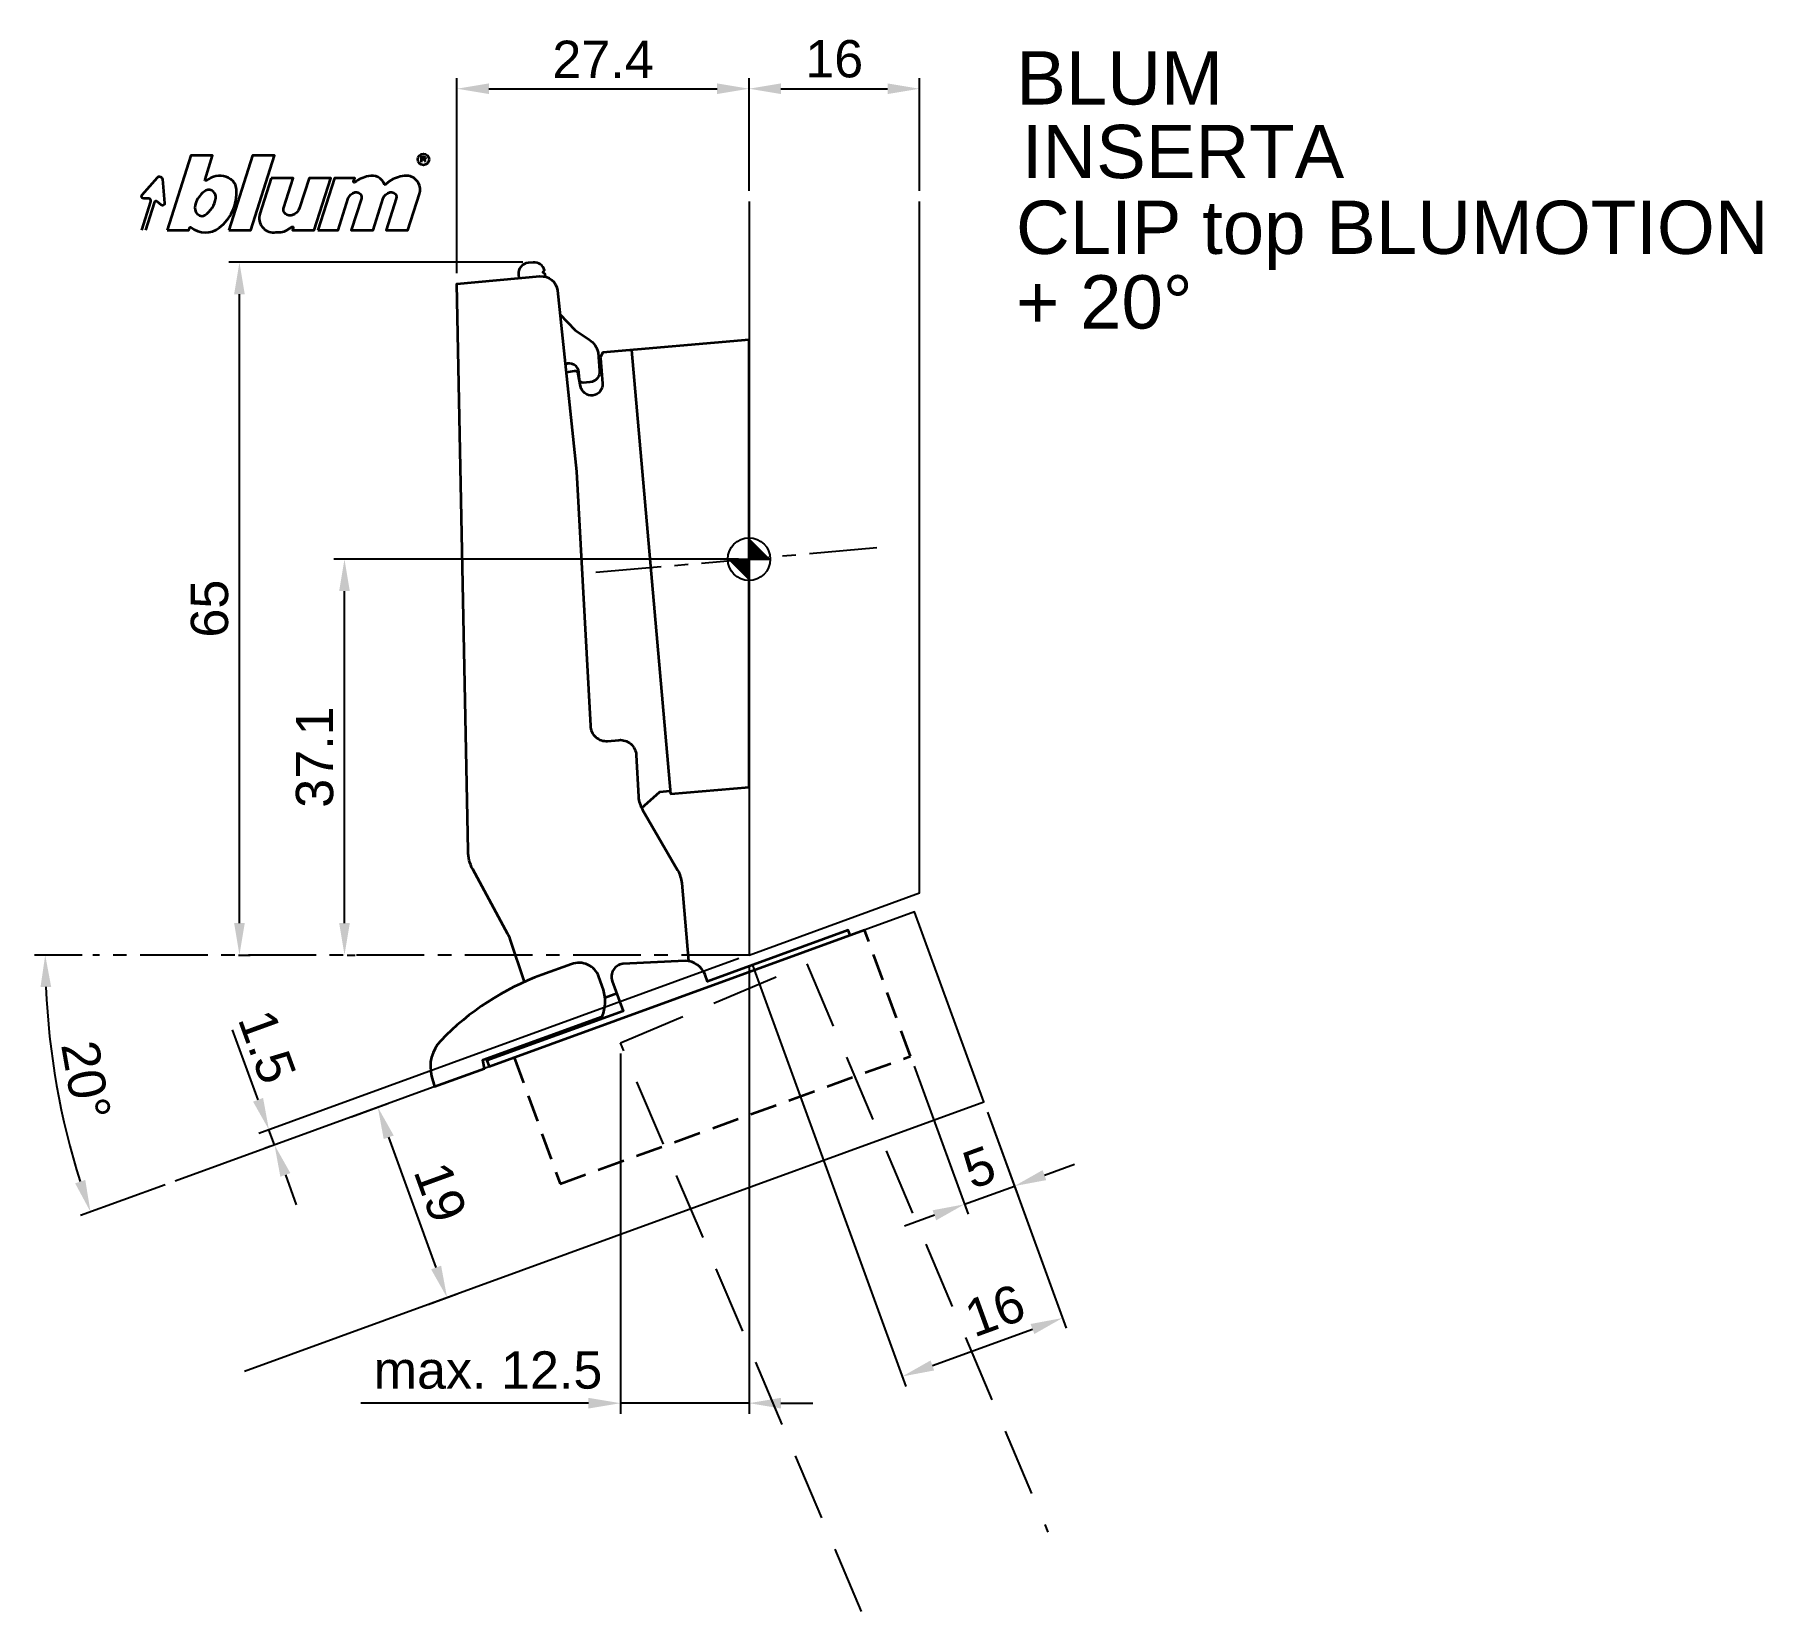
# Model space of a CAD drawing. Extents: x -67 to 95, y -99 to 49.
import ezdxf

# ---------------------------------------------------------------- set-up
doc = ezdxf.new("R2010")
doc.units = 0
doc.header["$PDMODE"] = 35
doc.header["$PDSIZE"] = 5
doc.linetypes.add('MITTE', pattern=[50.8, 31.75, -6.35, 6.35, -6.35])
doc.linetypes.add('STRICHLINIE', pattern=[19.05, 12.7, -6.35])
doc.layers.get('Defpoints').update_dxf_attribs({"linetype": 'CONTINUOUS'})
doc.layers.add('1', color=2, linetype='CONTINUOUS')
doc.layers.add('5', color=1, linetype='CONTINUOUS')
doc.layers.add('6', color=3, linetype='CONTINUOUS', lineweight=35)
doc.styles.add('Beschlag', font='ARIAL.TTF')
doc.dimstyles.new('Beschlag', dxfattribs={"dimtxt": 3.5, "dimasz": 3, "dimexe": 1, "dimexo": 1, "dimgap": 1, "dimtad": 1, "dimdec": 1, "dimdsep": 46, "dimtxsty": 'Beschlag', "dimcen": 2, "dimclrd": 256, "dimclre": 256, "dimclrt": 256, "dimadec": 1, "dimazin": 2, "dimtfac": 0.71, "dimtdec": 1, "dimtix": 1, "dimtmove": 2, "dimatfit": 0, "dimfxl": 0, "dimtolj": 1, "dimlwd": -1, "dimlwe": -1, "dimarcsym": 0})

# ---------------------------------------------------------------- blocks, each defined once
blk = doc.blocks.new('NullPunkt')
at = {"layer": '5'}
for points in [[(0, 2), (0, -2)], [(-2, 0), (2, 0)]]:
    blk.add_lwpolyline(points, dxfattribs=at)
blk.add_circle((0, 0), 2, dxfattribs=at)
for points in [[(0, 0), (-2, 0), (0, 2)], [(0, 0), (2, 0), (0, -2)]]:
    blk.add_solid(points, dxfattribs=at)
blk = doc.blocks.new('*D1')
at = {"layer": '1'}
for p, q in [((-1, 0), (-38.97, 0)), ((-37.97, -34.14), (-37.97, -3)), ((-37.71, -37.14), (-36.97, -37.14))]:
    blk.add_line(p, q, dxfattribs=at)
for points in [[(-38.47, -3), (-37.47, -3), (-37.97, 0)], [(-38.47, -34.14), (-37.47, -34.14), (-37.97, -37.14)]]:
    blk.add_solid(points, dxfattribs=at)
at = {"layer": 'Defpoints', "color": 0}
for p in [(-37.97, 0), (0, 0), (-38.71, -37.14)]:
    blk.add_point(p, dxfattribs=at)
at = {"layer": '1', "insert": (-40.76, -18.57), "char_height": 3.5, "attachment_point": 5, "rotation": 90, "style": 'Beschlag'}
blk.add_mtext('\\A1;37.1', dxfattribs=at)
blk = doc.blocks.new('*D2')
at = {"layer": '1'}
for p, q in [((-21.24, 27.86), (-48.83, 27.86)), ((-47.83, -34.14), (-47.83, 24.86)), ((-47.93, -37.14), (-46.83, -37.14))]:
    blk.add_line(p, q, dxfattribs=at)
for points in [[(-48.33, 24.86), (-47.33, 24.86), (-47.83, 27.86)], [(-48.33, -34.14), (-47.33, -34.14), (-47.83, -37.14)]]:
    blk.add_solid(points, dxfattribs=at)
at = {"layer": 'Defpoints', "color": 0}
for p in [(-47.83, 27.86), (-20.24, 27.86), (-48.93, -37.14)]:
    blk.add_point(p, dxfattribs=at)
at = {"layer": '1', "insert": (-50.62, -4.64), "char_height": 3.5, "attachment_point": 5, "rotation": 90, "style": 'Beschlag'}
blk.add_mtext('\\A1;65', dxfattribs=at)
blk = doc.blocks.new('*D3')
at = {"layer": '1'}
for p, q in [((-27.41, 26.85), (-27.41, 45.14)), ((-24.41, 44.14), (-3, 44.14)), ((0, 34.56), (0, 45.14))]:
    blk.add_line(p, q, dxfattribs=at)
for points in [[(-24.41, 44.64), (-24.41, 43.64), (-27.41, 44.14)], [(-3, 44.64), (-3, 43.64), (0, 44.14)]]:
    blk.add_solid(points, dxfattribs=at)
at = {"layer": 'Defpoints', "color": 0}
for p in [(0, 44.14), (0, 33.56), (-27.41, 25.85)]:
    blk.add_point(p, dxfattribs=at)
at = {"layer": '1', "insert": (-13.7, 46.9), "char_height": 3.5, "attachment_point": 5, "style": 'Beschlag'}
blk.add_mtext('\\A1;27.4', dxfattribs=at)
blk = doc.blocks.new('*D4')
at = {"layer": '1'}
for p, q in [((0, 34.56), (0, 45.14)), ((3, 44.14), (13, 44.14)), ((16, 34.56), (16, 45.14))]:
    blk.add_line(p, q, dxfattribs=at)
for points in [[(3, 44.64), (3, 43.64), (0, 44.14)], [(13, 44.64), (13, 43.64), (16, 44.14)]]:
    blk.add_solid(points, dxfattribs=at)
at = {"layer": 'Defpoints', "color": 0}
for p in [(16, 44.14), (0, 33.56), (16, 33.56)]:
    blk.add_point(p, dxfattribs=at)
at = {"layer": '1', "insert": (8, 46.93), "char_height": 3.5, "attachment_point": 5, "style": 'Beschlag'}
blk.add_mtext('\\A1;16', dxfattribs=at)
blk = doc.blocks.new('*D5')
at = {"layer": '1'}
for p, q in [((0, -38.14), (0, -80.19)), ((-12.07, -46.39), (-12.07, -80.19)), ((-15.07, -79.19), (-18.07, -79.19)), ((0, -79.19), (-12.07, -79.19)), ((3, -79.19), (6, -79.19))]:
    blk.add_line(p, q, dxfattribs=at)
for points in [[(-15.07, -78.69), (-15.07, -79.69), (-12.07, -79.19)], [(3, -78.69), (3, -79.69), (0, -79.19)]]:
    blk.add_solid(points, dxfattribs=at)
at = {"layer": 'Defpoints', "color": 0}
for p in [(0, -37.14), (-12.07, -45.39), (-12.07, -79.19)]:
    blk.add_point(p, dxfattribs=at)
at = {"layer": '1', "insert": (-24.5, -76.1), "char_height": 3.5, "attachment_point": 5, "style": 'Beschlag'}
blk.add_mtext('\\A1;max. 12.5', dxfattribs=at)
blk = doc.blocks.new('*D6')
at = {"layer": '1'}
for p, q in [((0.34, -38.08), (14.73, -77.62)), ((22.39, -51.87), (29.77, -72.14)), ((17.21, -75.65), (26.6, -72.23))]:
    blk.add_line(p, q, dxfattribs=at)
for points in [[(26.43, -71.76), (26.78, -72.7), (29.42, -71.2)], [(17.04, -75.18), (17.38, -76.12), (14.39, -76.68)]]:
    blk.add_solid(points, dxfattribs=at)
at = {"layer": 'Defpoints', "color": 0}
for p in [(0, -37.14), (22.04, -50.93), (29.42, -71.2)]:
    blk.add_point(p, dxfattribs=at)
at = {"layer": '1', "insert": (23.09, -70.5), "char_height": 3.5, "attachment_point": 5, "rotation": 20.004, "style": 'Beschlag'}
blk.add_mtext('\\A1;16', dxfattribs=at)
blk = doc.blocks.new('*D7')
at = {"layer": '1'}
for p, q in [((15.5, -47.57), (20.56, -61.47)), ((22.39, -51.87), (25.26, -59.76)), ((27.73, -57.79), (30.55, -56.77)), ((20.22, -60.53), (24.91, -58.82)), ((17.4, -61.56), (14.58, -62.58))]:
    blk.add_line(p, q, dxfattribs=at)
for points in [[(27.56, -57.32), (27.9, -58.26), (24.91, -58.82)], [(17.23, -61.09), (17.57, -62.03), (20.22, -60.53)]]:
    blk.add_solid(points, dxfattribs=at)
at = {"layer": 'Defpoints', "color": 0}
for p in [(15.15, -46.63), (22.04, -50.93), (24.91, -58.82)]:
    blk.add_point(p, dxfattribs=at)
at = {"layer": '1', "insert": (21.61, -57.06), "char_height": 3.5, "attachment_point": 5, "rotation": 20.004, "style": 'Beschlag'}
blk.add_mtext('\\A1;5', dxfattribs=at)
blk = doc.blocks.new('*D8')
at = {"layer": '1'}
for p, q in [((-37.32, -52.32), (-33.9, -51.08)), ((-29.37, -66.46), (-33.82, -54.24)), ((-30.13, -69.93), (-27.4, -68.93))]:
    blk.add_line(p, q, dxfattribs=at)
for points in [[(-33.35, -54.07), (-34.29, -54.41), (-34.84, -51.42)], [(-28.9, -66.29), (-29.84, -66.63), (-28.34, -69.28)]]:
    blk.add_solid(points, dxfattribs=at)
at = {"layer": 'Defpoints', "color": 0}
for p in [(-34.84, -51.42), (-38.26, -52.66), (-31.07, -70.27)]:
    blk.add_point(p, dxfattribs=at)
at = {"layer": '1', "insert": (-28.97, -59.4), "char_height": 3.5, "attachment_point": 5, "rotation": 290.004, "style": 'Beschlag'}
blk.add_mtext('\\A1;19', dxfattribs=at)
blk = doc.blocks.new('*D9')
at = {"layer": '1'}
for p, q in [((-0.94, -37.48), (-46, -53.89)), ((-46.08, -50.73), (-47.11, -47.91)), ((-44.98, -55.11), (-45.48, -55.3)), ((-44.54, -54.95), (-45.06, -53.54)), ((-43.52, -57.77), (-42.49, -60.59))]:
    blk.add_line(p, q, dxfattribs=at)
for points in [[(-45.61, -50.55), (-46.55, -50.9), (-45.06, -53.54)], [(-43.05, -57.6), (-43.99, -57.94), (-44.54, -54.95)]]:
    blk.add_solid(points, dxfattribs=at)
at = {"layer": 'Defpoints', "color": 0}
for p in [(0, -37.14), (-45.06, -53.54), (-44.04, -54.77)]:
    blk.add_point(p, dxfattribs=at)
at = {"layer": '1', "insert": (-45.23, -45.74), "char_height": 3.5, "attachment_point": 5, "rotation": 290.004, "style": 'Beschlag'}
blk.add_mtext('\\A1;1.5', dxfattribs=at)
blk = doc.blocks.new('Logo_BLUM')
at = {"layer": '6', "color": 20, "linetype": 'Continuous'}
for points in [[(2.39, 0), (4.43, 0), (4.52, 0.26, -0.512391), (4.62, 0.29, 0.357881), (7.3, 0.25, 0.116336), (8.5, 1.76, 0.127435), (8.89, 3.85, 0.227045), (8.36, 4.79, 0.273775), (6.5, 4.93), (6.04, 4.67, -0.689828), (5.94, 4.76), (6.65, 7), (4.61, 7)], [(12.15, 4.9), (11.09, 1.53, 0.527578), (12.44, -0.2, -0.003338), (13.06, -0.17, 0.131781), (13.63, 0.02), (14.12, 0.32, -0.706223), (14.22, 0.24), (14.15, 0), (16.19, 0), (17.75, 4.9), (15.7, 4.9), (14.81, 2.11, -0.253672), (14.11, 1.42, -0.127823), (13.72, 1.42, -0.447747), (13.33, 2.15), (14.2, 4.9)], [(16.53, 0), (18.44, 0), (19.39, 3, -0.282196), (20.04, 3.56, -0.141376), (20.38, 3.52, -0.3938), (20.62, 2.99), (19.67, 0), (21.72, 0), (22.67, 3, -0.282189), (23.31, 3.56, -0.141385), (23.65, 3.52, -0.393792), (23.89, 2.99), (22.94, 0), (24.99, 0), (26.07, 3.42, 0.424526), (25.18, 5.07, 0.098115), (24.64, 5.11, 0.114777), (23.24, 4.6), (22.89, 4.28, -0.522588), (22.79, 4.31, 0.36711), (21.28, 5.09, 0.102012), (20, 4.5, -0.748324), (19.89, 4.58), (20, 4.9), (18.08, 4.9)], [(5.59, 3.39, 0.16703), (4.99, 2.14, 0.322673), (5.41, 1.39, 0.260102), (5.93, 1.42, 0.211929), (6.95, 3, 0.250706), (6.73, 3.62, 0.316796), (6.01, 3.72, 0.086595)]]:
    blk.add_lwpolyline(points, format="xyb", close=True, dxfattribs=at)
blk.add_lwpolyline([(8.18, 0), (10.23, 0), (12.45, 7), (10.4, 7)], close=True, dxfattribs=at)
for points in [[(26.26, 6.4), (26.26, 6.9), (26.52, 6.9, -0.975005), (26.53, 6.67, 0.014563), (26.45, 6.67), (26.26, 6.67), (26.45, 6.67), (26.52, 6.6), (26.57, 6.53), (26.62, 6.42)], [(0, 0), (0.86, 2.7, 0.480207), (0.67, 2.98), (0.19, 2.97, -0.689229), (0.05, 3.33), (1.49, 4.95, -0.685285), (1.94, 4.79), (2.15, 2.54, -0.636083), (1.84, 2.36), (1.47, 2.68, 0.560356), (1.16, 2.59), (0.34, 0)]]:
    blk.add_lwpolyline(points, format="xyb", dxfattribs=at)
blk.add_circle((26.44, 6.65), 0.527, dxfattribs=at)
blk = doc.blocks.new('*D23')
at = {"layer": '1'}
for p, q in [((-62.58, -37.14), (-67.06, -37.14)), ((-54.8, -58.69), (-62.75, -61.58))]:
    blk.add_line(p, q, dxfattribs=at)
blk.add_arc((4.38, -37.14), 70.44, 182.4403, 197.5636, dxfattribs=at)
for points in [[(-66.5, -40.15), (-65.5, -40.13), (-66.06, -37.14)], [(-62.3, -58.24), (-63.25, -58.56), (-61.81, -61.24)]]:
    blk.add_solid(points, dxfattribs=at)
at = {"layer": 'Defpoints', "color": 0}
for p in [(15.54, -33.08), (-61.58, -37.14), (0, -37.14), (-65.58, -45.32), (-53.86, -58.35)]:
    blk.add_point(p, dxfattribs=at)
at = {"layer": '1', "insert": (-62.24, -48.89), "char_height": 3.5, "attachment_point": 5, "rotation": 280.002, "style": 'Beschlag'}
blk.add_mtext('\\A1;20°', dxfattribs=at)

msp = doc.modelspace()

# ---------------------------------------------------------------- linework, layer by layer
at = {"layer": '1'}
for p, q in [((-47.11, -47.91), (-48.48, -44.15)), ((-18.07, -79.19), (-36.43, -79.19))]:
    msp.add_line(p, q, dxfattribs=at)
at = {"layer": '5', "linetype": 'MITTE', "ltscale": 0.2}
msp.add_line((11.99, 1.05), (-14.38, -1.26), dxfattribs=at)
at = {"layer": '5'}
for points in [[(0, 33.56), (0, -37.14), (16, -31.32), (16, 33.56)], [(-47.37, -76.2), (22.04, -50.93), (15.54, -33.08), (-53.86, -58.35)]]:
    msp.add_lwpolyline(points, dxfattribs=at)
at = {"layer": '5', "linetype": 'MITTE', "ltscale": 0.2}
msp.add_lwpolyline([(0, -37.14), (-61.58, -37.14)], dxfattribs=at)
at = {"layer": '5', "linetype": 'STRICHLINIE', "ltscale": 0.5}
msp.add_lwpolyline([(10.57, -98.73), (-12.07, -45.39), (5.42, -37.97), (28.06, -91.3)], dxfattribs=at)
at = {"layer": '6'}
msp.add_line((-12.42, -40.76), (-13.51, -41.15), dxfattribs=at)
for points in [[(-19.12, 26.5), (-19.14, 26.73), (-19.36, 26.91), (-19.19, 27.11, 0.361254), (-20.25, 27.84), (-20.74, 27.8, 0.414214), (-21.65, 26.71), (-21.62, 26.37)], [(-10.08, -23.35), (-8.37, -21.82), (-7.44, -21.74), (-7.35, -22.02), (0, -21.38), (0, 20.58), (-13.71, 19.38), (-13.95, 18.99, 0.259915), (-13.95, 18.85), (-13.75, 16.49, -0.957285), (-15.81, 16.22), (-16.02, 17.4, 0.447799), (-16.41, 17.64), (-17.17, 17.52)], [(9.48, -35.29), (9.31, -34.82), (-3.89, -39.62), (-4.12, -39, 0.312987), (-5.98, -37.69), (-11.85, -37.98, 0.486363), (-12.84, -39.58), (-11.82, -42.4), (-11.82, -42.4), (-24.6, -47.05), (-24.39, -47.61), (10.85, -34.79)]]:
    msp.add_lwpolyline(points, format="xyb", dxfattribs=at)
at = {"layer": '6', "linetype": 'Continuous'}
for points in [[(-21.07, -39.66), (-22.42, -35.65, 0.043841), (-22.63, -35.17), (-25.93, -29.08, -0.131145), (-26.37, -27.38), (-27.41, 25.85), (-19.62, 26.54, -0.409111), (-17.99, 25.21), (-16.18, 8.23), (-14.89, -15.63), (-14.89, -15.63, 0.428532), (-13.27, -17.06), (-12.22, -16.97, -0.424011), (-10.59, -18.38), (-10.38, -22.28, 0.109916), (-9.99, -23.52), (-9.99, -23.52), (-6.71, -29.17, -0.109518), (-6.32, -30.41), (-5.67, -37.71)], [(-17.76, 22.99), (-16.32, 21.5), (-14.96, 20.58, -0.199029), (-14.17, 19.39), (-14.02, 17.7, -0.414213), (-14.93, 16.61), (-15.58, 16.56, -0.414197), (-15.9, 16.83), (-15.96, 17.52, 0.515908), (-17.26, 18.28, -2.032957)]]:
    msp.add_lwpolyline(points, format="xyb", dxfattribs=at)
at = {"layer": '6'}
msp.add_lwpolyline([(-7.35, -22.02), (-10.99, 19.62)], dxfattribs=at)
at = {"layer": '6', "linetype": 'STRICHLINIE', "ltscale": 0.2}
msp.add_lwpolyline([(-22.04, -46.76), (-17.73, -58.6), (15.15, -46.63), (10.85, -34.79)], dxfattribs=at)
at = {"layer": '6', "flags": 128}
msp.add_lwpolyline([(-14.09, -39.18, 0.414214), (-16.66, -37.99), (-19.46, -39.01, 0.114125), (-28.93, -45.18, 0.262579), (-29.79, -48.51), (-29.53, -49.48), (-24.83, -47.78), (-24.98, -46.98), (-13.79, -42.9, 0.191102), (-13.67, -40.41), (-14.09, -39.18)], format="xyb", dxfattribs=at)

# ---------------------------------------------------------------- block references
at = {"layer": '5', "rotation": 90}
msp.add_blockref('NullPunkt', (0, 0), dxfattribs=at)
at = {"layer": '6'}
msp.add_blockref('Logo_BLUM', (-57, 30.86), dxfattribs=at)

# ---------------------------------------------------------------- texts
at = {"layer": '1', "linetype": 'Continuous', "style": 'Beschlag'}
for s, p in [('BLUM', (25.08, 42.66)), ('CLIP top BLUMOTION', (25.06, 28.64)), ('+ 20%%D', (25.06, 21.64))]:
    msp.add_text(s, height=5, dxfattribs=at).set_placement(p)
at = {"layer": '1', "insert": (25.6, 40.75), "char_height": 5, "width": 110.7908, "attachment_point": 1, "style": 'Beschlag'}
msp.add_mtext('INSERTA', dxfattribs=at)

# ---------------------------------------------------------------- dimensions: what is measured, and where the dimension line sits
at = {"layer": '1'}
for base, p1, p2, angle, picture, middle in [((0, 44.14), (-27.41, 25.85), (0, 33.56), 180, '*D3', (-13.7, 46.9)), ((16, 44.14), (0, 33.56), (16, 33.56), 180, '*D4', (8, 46.93)), ((-47.83, 27.86), (-48.93, -37.14), (-20.24, 27.86), 90, '*D2', (-50.62, -4.64)), ((-37.97, 0), (-38.71, -37.14), (0, 0), 90, '*D1', (-40.76, -18.57)), ((24.91, -58.82), (15.15, -46.63), (22.04, -50.93), 20.004, '*D7', (21.61, -57.06)), ((-34.84, -51.42), (-31.07, -70.27), (-38.26, -52.66), 110.004, '*D8', (-28.97, -59.4))]:
    dim = msp.add_linear_dim(base=base, p1=p1, p2=p2, angle=angle, dimstyle='Beschlag', dxfattribs=at)
    dim.commit()
    dim.dimension.update_dxf_attribs({"geometry": picture, "text_midpoint": middle})
dim = msp.add_angular_dim_2l(base=(-65.58, -45.32), line1=((15.54, -33.08), (-53.86, -58.35)), line2=((0, -37.14), (-61.58, -37.14)), dimstyle='Beschlag', dxfattribs=at)
dim.commit()
dim.dimension.update_dxf_attribs({"geometry": '*D23', "text_midpoint": (-62.24, -48.89)})
for base, p1, p2, angle, picture, middle in [((-45.06, -53.54), (-44.04, -54.77), (0, -37.14), 110.004, '*D9', (-45.23, -45.74)), ((29.42, -71.2), (0, -37.14), (22.04, -50.93), 20.004, '*D6', (23.09, -70.5))]:
    dim = msp.add_linear_dim(base=base, p1=p1, p2=p2, angle=angle, dimstyle='Beschlag', dxfattribs=at)
    dim.commit()
    dim.dimension.update_dxf_attribs({"geometry": picture, "text_midpoint": middle, "dimtype": 160})
dim = msp.add_linear_dim(base=(-12.07, -79.19), p1=(0, -37.14), p2=(-12.07, -45.39), angle=180, text='max. 12.5', dimstyle='Beschlag', dxfattribs=at)
dim.commit()
dim.dimension.update_dxf_attribs({"geometry": '*D5', "text_midpoint": (-24.5, -76.1), "dimtype": 160})

doc.saveas('drawing.dxf')
